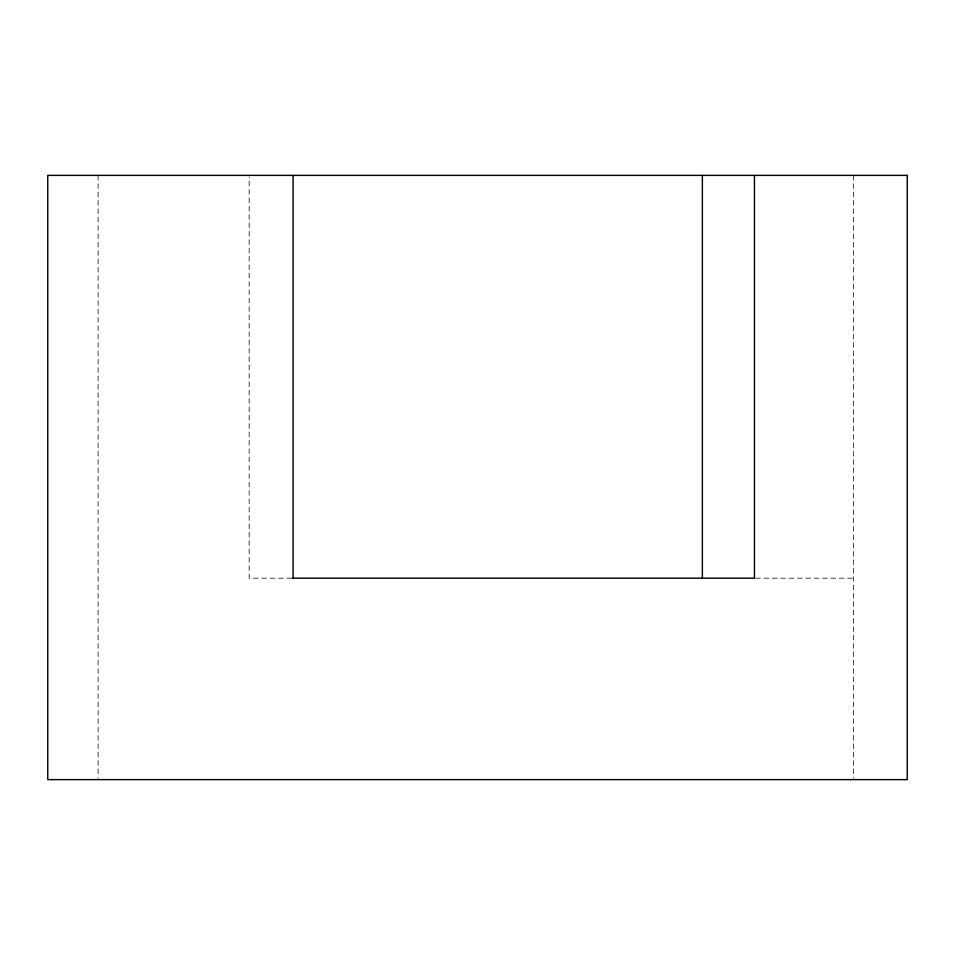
<?xml version="1.0" encoding="UTF-8"?>
<svg xmlns="http://www.w3.org/2000/svg" width="955" height="955" viewBox="0 0 955 955"><rect width="100%" height="100%" fill="white"/><g stroke="black" fill="none" stroke-linecap="round" stroke-linejoin="round"><path stroke-width="0.72" stroke-dasharray="4.78 3.58" d="M291.657 578.205L249.16 578.205L249.16 176.866M755.668 578.205L853.412 578.205M853.412 175.374L853.412 778.134M98.102 175.374L98.102 778.134"/><path stroke-width="1.43" d="M292.397 578.205L754.45 578.205L754.45 175.374M702.355 175.374L702.355 578.205M293.125 175.374L293.125 578.205M907.25 175.374L47.75 175.374L47.75 779.626L907.25 779.626L907.25 175.374"/></g></svg>
